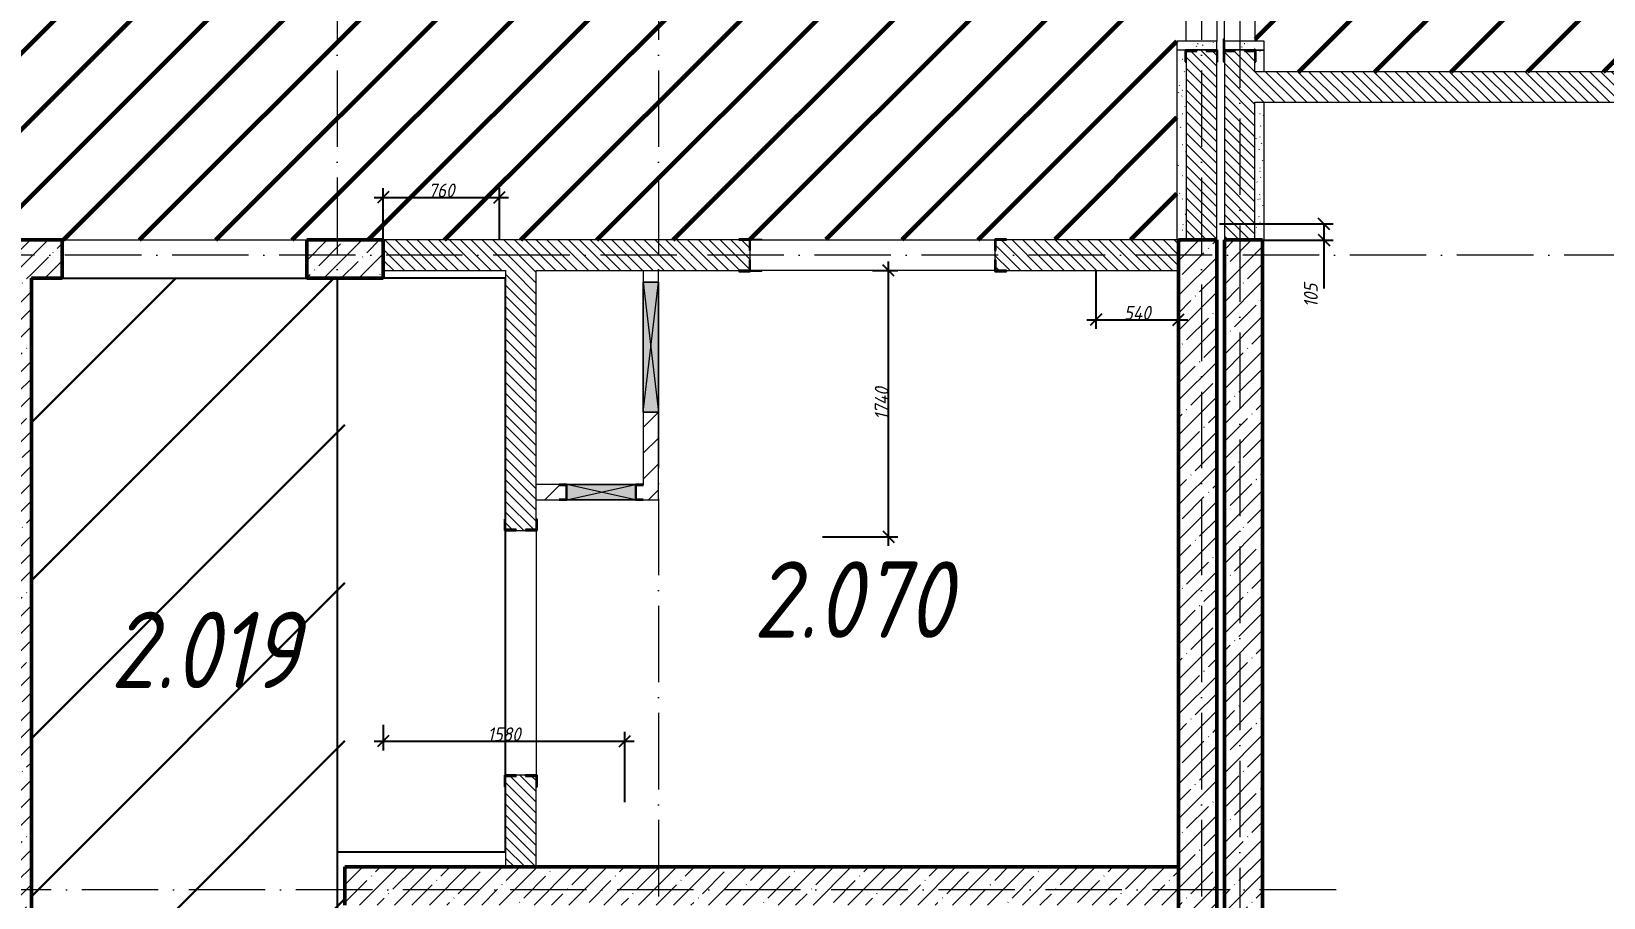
# Model space of a CAD drawing. Header units: millimetres. Extents: x -606178 to 312196, y -19338 to 632709.
# Drawn here: x -197951 to -187672, y 510675 to 516339 of the extents above; entities that cross this region are included whole.
import ezdxf

# ---------------------------------------------------------------- set-up
doc = ezdxf.new("R2010")
doc.units = ezdxf.units.MM
doc.linetypes.add('50_200_ШТРИХ_1Т_ш5_п1_п1_', pattern=[700, 500, -100, 0, -100])
for name, color, linetype, lineweight in [('4) ЛЕстницы', 5, 'Continuous', 30), ('6.4.1) Окр пт с инж. ПТ2.16', 3, 'Continuous', 60), ('6.4.3) Окр пт с инж. ПТ2.3', 150, 'Continuous', 60), ('A-____-____-DIMS', 7, 'Continuous', 9), ('A-DETL-GENF-OTLN', 7, 'Continuous', 9), ('A-GENM-____-MCUT', 7, 'Continuous', 25), ('A-GENM-____-OTLN', 7, 'Continuous', 9), ('A-GENM-____-OTLN-1', 7, 'Continuous', 25), ('A-GLAZ-____-OTLN', 7, 'Continuous', 9), ('A-WALL-____-MCUT', 7, 'Continuous', 13), ('A-WALL-____-MCUT-2', 7, 'Continuous', 50), ('A-WALL-____-OTLN', 7, 'Continuous', 9), ('A-WALL-____-PATT-1', 7, 'Continuous', 9), ('A-WALL-FNSH-MCUT-1', 7, 'Continuous', 9), ('I-WALL-____-OTLN', 7, 'Continuous', 9), ('S-GRID-____-OTLN-1', 7, '50_200_ШТРИХ_1Т_ш5_п1_п1_', 9), ('Марки помещений', 7, 'Continuous', 9)]:
    doc.layers.add(name, color=color, linetype=linetype, lineweight=lineweight)
doc.layers.add('A-WALL-____-PATT-2', color=7, linetype='Continuous', lineweight=9, true_color=0x787878)
doc.styles.add('ISOCPEUR_I_2', font='isocpeui.ttf', dxfattribs={"width": 0.85, "height": 2.3})
doc.styles.add('ISOCPEUR_I_7', font='isocpeui.ttf', dxfattribs={"width": 0.9, "height": 90})
doc.dimstyles.new('ISO-1_8_0_9К_СРЕДНИЙ_Кладочные_1', dxfattribs={"dimscale": 304.8, "dimtxt": 89.638306, "dimasz": 0.246063, "dimexe": 0.19685, "dimexo": 0, "dimgap": 0, "dimtad": 1, "dimdec": 3, "dimrnd": 0.001, "dimdsep": 46, "dimtxsty": 'ISOCPEUR_I_7', "dimblk1": 'OBLIQUE', "dimblk2": 'OBLIQUE', "dimsah": 1, "dimcen": 0.09, "dimdle": 0.19685, "dimazin": 0, "dimtfac": 1, "dimtdec": 4, "dimtix": 1, "dimtmove": 0, "dimatfit": 3, "dimfxl": 1, "dimtvp": 1, "dimtolj": 1, "dimtzin": 0, "dimarcsym": 2})
doc.dimstyles.new('ISO-1_8_0_9К_СРЕДНИЙ_Кладочные_2', dxfattribs={"dimscale": 304.8, "dimtxt": 89.638306, "dimasz": 0.246063, "dimexe": 0.19685, "dimexo": 0, "dimgap": 0, "dimtad": 1, "dimdec": 3, "dimrnd": 0.001, "dimdsep": 46, "dimtxsty": 'ISOCPEUR_I_7', "dimblk1": 'OBLIQUE', "dimblk2": 'OBLIQUE', "dimsah": 1, "dimcen": 0.09, "dimdle": 0.19685, "dimazin": 0, "dimtfac": 1, "dimtdec": 4, "dimtix": 1, "dimtmove": 1, "dimatfit": 3, "dimfxl": 1, "dimtvp": 1, "dimtolj": 1, "dimtzin": 0, "dimarcsym": 2})
pattern_1 = [(135, (-264901.3, 451794.26), (-35.35534, -35.35534), [])]
pattern_2 = [(45, (-264901.3, 451794.26), (-114.04925, 114.04925), []), (45, (-264787.25, 451794.26), (-114.04925, 114.04925), [201.612, -40.322, 3.353, -36.97])]
pattern_3 = [(45, (-264901.3, 451794.26), (-84.85281, 84.85281), [])]
pattern_4 = [(0, (-264901.3, 451794.26), (203.2, 50.8), [3.353, -149.047, 3.353, -149.047, -812.8]), (0, (-264901.3, 451794.26), (203.2, 50.8), [-304.8, 3.353, -301.447, 3.353, -149.047, -355.6]), (0, (-264901.3, 451794.26), (203.2, 50.8), [-762, 3.353, -98.247, 3.353, -250.647]), (120, (-264825.1, 451819.66), (-145.59409, 150.576362), [3.353, -149.047, 3.353, -149.047, -812.8]), (120, (-264825.1, 451819.66), (-145.59409, 150.576362), [-304.8, 3.353, -301.447, 3.353, -149.047, -355.6]), (120, (-264825.1, 451819.66), (-145.59409, 150.576362), [-762, 3.353, -98.247, 3.353, -250.647]), (240, (-264799.7, 451921.26), (-57.60591, -201.376362), [3.353, -149.047, 3.353, -149.047, -812.8]), (240, (-264799.7, 451921.26), (-57.60591, -201.376362), [-304.8, 3.353, -301.447, 3.353, -149.047, -355.6]), (240, (-264799.7, 451921.26), (-57.60591, -201.376362), [-762, 3.353, -98.247, 3.353, -250.647])]

# ---------------------------------------------------------------- blocks, each defined once
blk = doc.blocks.new('Фахверк_СКБ_Уголок - 200_3960-28268576-АР1_План отверстий 2 этажа в осях 1-64_Ю-ЯЯ')
at = {"layer": 'A-GENM-____-MCUT'}
for p, q in [((200, 156), (125, 156)), ((125, 156), (125, 81)), ((131, 81), (131, 150)), ((131, 150), (200, 150)), ((200, 150), (200, 156)), ((125, 81), (131, 81)), ((131, 19), (125, 19)), ((125, 19), (125, -56)), ((131, -50), (131, 19)), ((125, -56), (200, -56)), ((200, -50), (131, -50)), ((200, -56), (200, -50))]:
    blk.add_line(p, q, dxfattribs=at)
blk = doc.blocks.new('154_Стойка_СКБ_Уголок - СМ-2180_200-28268025-АР1_План отверстий 2 этажа в осях 1-64_Ю-ЯЯ')
at = {"layer": 'A-GENM-____-MCUT'}
for p, q in [((125, 156), (125, 81)), ((200, 156), (125, 156)), ((131, 81), (131, 150)), ((131, 150), (200, 150)), ((200, 150), (200, 156)), ((125, 81), (131, 81)), ((131, 19), (125, 19)), ((125, 19), (125, -56)), ((131, -50), (131, 19)), ((125, -56), (200, -56)), ((200, -50), (131, -50)), ((200, -56), (200, -50))]:
    blk.add_line(p, q, dxfattribs=at)
blk = doc.blocks.new('Стойка_Влож_Уголок_Опорный - Уголок-28213941-АР1_План отверстий 2 этажа в осях 1-64_Ю-ЯЯ')
at = {"layer": 'A-GENM-____-OTLN'}
for p, q in [((-212, -6), (-212, 0)), ((0, 0), (0, -6)), ((-212, -75), (-212, -6)), ((-212, -6), (-206, -6)), ((-212, -75), (-206, -75)), ((-6, -6), (0, -6)), ((-6, -75), (0, -75)), ((0, -6), (0, -75))]:
    blk.add_line(p, q, dxfattribs=at)
blk = doc.blocks.new('154_Стойка_СКБ_Уголок - СМ-2540_200-37126399-АР1_План отверстий 2 этажа в осях 1-64_Ю-ЯЯ')
at = {"layer": 'A-GENM-____-MCUT'}
for p, q in [((125, 156), (125, 81)), ((200, 156), (125, 156)), ((131, 81), (131, 150)), ((131, 150), (200, 150)), ((200, 150), (200, 156)), ((125, 81), (131, 81)), ((131, 19), (125, 19)), ((125, 19), (125, -56)), ((131, -50), (131, 19)), ((125, -56), (200, -56)), ((200, -50), (131, -50)), ((200, -56), (200, -50))]:
    blk.add_line(p, q, dxfattribs=at)
blk = doc.blocks.new('Стойка_Влож_Полоса боковая - Полоса-V150-АР1_План отверстий 2 этажа в осях 1-64_Ю-ЯЯ')
at = {"layer": 'A-GENM-____-OTLN'}
for p, q in [((-5, 60), (0, 60)), ((-5, -60), (-5, 60)), ((0, 31), (0, -31)), ((0, -60), (-5, -60))]:
    blk.add_line(p, q, dxfattribs=at)
blk = doc.blocks.new('Стойка_Влож_Уголок_Опорный - Уголок-V151-АР1_План отверстий 2 этажа в осях 1-64_Ю-ЯЯ')
at = {"layer": 'A-GENM-____-OTLN'}
for p, q in [((0, 0), (0, -6)), ((-212, -75), (-212, -60)), ((-212, -75), (-206, -75)), ((-6, -6), (0, -6)), ((-6, -75), (0, -75)), ((0, -6), (0, -75))]:
    blk.add_line(p, q, dxfattribs=at)
blk = doc.blocks.new('AR_Отверстие прямоугольное _в стене_ - AR_Отверстие прямоугольное _в стене__ОВ-36822079-АР1_План отверстий 2 этажа в осях 1-64_Ю-ЯЯ')
at = {"layer": 'A-GLAZ-____-OTLN'}
blk.add_hatch(color=256, dxfattribs=at).paths.add_polyline_path([(-425, -50), (425, -50), (425, 50), (-425, 50)], flags=0)
at = {"layer": 'A-DETL-GENF-OTLN'}
for p, q in [((-425, -50), (-425, 50)), ((-425, 50), (425, 50)), ((425, 50), (-425, -50)), ((-425, 50), (425, -50)), ((425, 50), (-425, 50)), ((-425, 50), (-425, -50)), ((425, 50), (425, -50)), ((425, -50), (425, 50)), ((425, -50), (-425, -50)), ((-425, -50), (425, -50))]:
    blk.add_line(p, q, dxfattribs=at)
blk = doc.blocks.new('154_Фахверк_СКБ_Швеллер - Тип_100_3960_зеркало-V205-АР1_План отверстий 2 этажа в осях 1-64_Ю-ЯЯ')
at = {"layer": 'A-GENM-____-MCUT'}
for p, q in [((175, 50), (125, 50)), ((128, 47), (175, 47)), ((128, -47), (128, 47)), ((175, 47), (175, 50)), ((125, -50), (175, -50)), ((175, -47), (128, -47)), ((175, -50), (175, -47))]:
    blk.add_line(p, q, dxfattribs=at)
blk = doc.blocks.new('AR_Отверстие прямоугольное _в стене_ - AR_Отверстие прямоугольное _в стене__ОВ-36931939-АР1_План отверстий 2 этажа в осях 1-64_Ю-ЯЯ')
at = {"layer": 'A-GLAZ-____-OTLN'}
blk.add_hatch(color=256, dxfattribs=at).paths.add_polyline_path([(225, 50), (-225, 50), (-225, -50), (225, -50)], flags=0)
at = {"layer": 'A-DETL-GENF-OTLN'}
for p, q in [((-225, -50), (-225, 50)), ((-225, 50), (225, 50)), ((225, 50), (-225, -50)), ((-225, 50), (225, -50)), ((225, 50), (-225, 50)), ((-225, 50), (-225, -50)), ((225, 50), (225, -50)), ((225, -50), (225, 50)), ((225, -50), (-225, -50)), ((-225, -50), (225, -50))]:
    blk.add_line(p, q, dxfattribs=at)
blk = doc.blocks.new('_Oblique')
at = {"color": 0, "linetype": 'ByBlock', "lineweight": -2}
blk.add_line((-0.5, -0.5), (0.5, 0.5), dxfattribs=at)
blk = doc.blocks.new('*D4807')
at = {"layer": 'A-____-____-DIMS', "color": 0, "lineweight": -2, "transparency": 16777216}
for p, q in [((-192347, 512975), (-192347, 514835)), ((-192453, 514775), (-192287, 514775)), ((-192780, 513035), (-192287, 513035))]:
    blk.add_line(p, q, dxfattribs=at)
at = {"layer": 'Defpoints', "color": 0, "transparency": 16777216}
for p in [(-192453, 514775), (-192347, 514775), (-192780, 513035)]:
    blk.add_point(p, dxfattribs=at)
at = {"layer": 'A-____-____-DIMS', "color": 0, "lineweight": -2, "transparency": 16777216, "xscale": 75, "yscale": 75, "zscale": 75}
for p, rotation in [((-192347, 514775), 90), ((-192347, 513035), 270)]:
    blk.add_blockref('_Oblique', p, dxfattribs=dict(at, rotation=rotation))
at = {"layer": 'A-____-____-DIMS', "color": 0, "transparency": 16777216, "insert": (-192392, 513905), "char_height": 90, "width": 521.28, "attachment_point": 5, "rotation": 90, "style": 'ISOCPEUR_I_7'}
blk.add_mtext('\\A1;1740', dxfattribs=at)
blk = doc.blocks.new('*D4808')
at = {"layer": 'A-____-____-DIMS', "color": 0, "lineweight": -2, "transparency": 16777216}
for p, q in [((-195651, 511804), (-195651, 511638)), ((-194071, 511298), (-194071, 511758)), ((-195711, 511698), (-194011, 511698))]:
    blk.add_line(p, q, dxfattribs=at)
at = {"layer": 'Defpoints', "color": 0, "transparency": 16777216}
for p in [(-195651, 511804), (-194071, 511698), (-194071, 511298)]:
    blk.add_point(p, dxfattribs=at)
at = {"layer": 'A-____-____-DIMS', "color": 0, "lineweight": -2, "transparency": 16777216, "xscale": 75, "yscale": 75, "zscale": 75, "rotation": 180}
blk.add_blockref('_Oblique', (-195651, 511698), dxfattribs=at)
at = {"layer": 'A-____-____-DIMS', "color": 0, "lineweight": -2, "transparency": 16777216, "xscale": 75, "yscale": 75, "zscale": 75}
blk.add_blockref('_Oblique', (-194071, 511698), dxfattribs=at)
at = {"layer": 'A-____-____-DIMS', "color": 0, "transparency": 16777216, "insert": (-194861, 511743), "char_height": 90, "width": 504.73, "attachment_point": 5, "style": 'ISOCPEUR_I_7'}
blk.add_mtext('\\A1;1580', dxfattribs=at)
blk = doc.blocks.new('*D4950')
at = {"layer": 'A-____-____-DIMS', "color": 0, "lineweight": -2, "transparency": 16777216}
for p, q in [((-190184, 515080), (-189440, 515080)), ((-189500, 515080), (-189500, 514915)), ((-189901, 514975), (-189440, 514975)), ((-189500, 514975), (-189500, 514658))]:
    blk.add_line(p, q, dxfattribs=at)
at = {"layer": 'Defpoints', "color": 0, "transparency": 16777216}
for p in [(-190184, 515080), (-189500, 515080), (-189901, 514975)]:
    blk.add_point(p, dxfattribs=at)
at = {"layer": 'A-____-____-DIMS', "color": 0, "lineweight": -2, "transparency": 16777216, "xscale": 75, "yscale": 75, "zscale": 75}
for p, rotation in [((-189500, 515080), 90), ((-189500, 514975), 270)]:
    blk.add_blockref('_Oblique', p, dxfattribs=dict(at, rotation=rotation))
at = {"layer": 'A-____-____-DIMS', "color": 0, "transparency": 16777216, "insert": (-189631, 514534), "char_height": 90, "width": 368.21, "attachment_point": 1, "rotation": 90, "line_spacing_factor": 1.149209, "style": 'ISOCPEUR_I_7'}
blk.add_mtext('\\A1;105', dxfattribs=at)
blk = doc.blocks.new('*D4971')
at = {"layer": 'A-____-____-DIMS', "color": 0, "lineweight": -2, "transparency": 16777216}
for p, q in [((-195651, 514975), (-195651, 515314)), ((-194891, 514975), (-194891, 515314)), ((-195711, 515254), (-194831, 515254))]:
    blk.add_line(p, q, dxfattribs=at)
at = {"layer": 'Defpoints', "color": 0, "transparency": 16777216}
for p in [(-194891, 515254), (-195651, 514975), (-194891, 514975)]:
    blk.add_point(p, dxfattribs=at)
at = {"layer": 'A-____-____-DIMS', "color": 0, "lineweight": -2, "transparency": 16777216, "xscale": 75, "yscale": 75, "zscale": 75, "rotation": 180}
blk.add_blockref('_Oblique', (-195651, 515254), dxfattribs=at)
at = {"layer": 'A-____-____-DIMS', "color": 0, "lineweight": -2, "transparency": 16777216, "xscale": 75, "yscale": 75, "zscale": 75}
blk.add_blockref('_Oblique', (-194891, 515254), dxfattribs=at)
at = {"layer": 'A-____-____-DIMS', "color": 0, "transparency": 16777216, "insert": (-195271, 515299), "char_height": 90, "width": 409.58, "attachment_point": 5, "style": 'ISOCPEUR_I_7'}
blk.add_mtext('\\A1;760', dxfattribs=at)
blk = doc.blocks.new('*D4972')
at = {"layer": 'A-____-____-DIMS', "color": 0, "lineweight": -2, "transparency": 16777216}
for p, q in [((-190991, 514775), (-190991, 514394)), ((-190451, 514560), (-190451, 514394)), ((-191051, 514454), (-190391, 514454))]:
    blk.add_line(p, q, dxfattribs=at)
at = {"layer": 'Defpoints', "color": 0, "transparency": 16777216}
for p in [(-190991, 514775), (-190451, 514560), (-190451, 514454)]:
    blk.add_point(p, dxfattribs=at)
at = {"layer": 'A-____-____-DIMS', "color": 0, "lineweight": -2, "transparency": 16777216, "xscale": 75, "yscale": 75, "zscale": 75, "rotation": 180}
blk.add_blockref('_Oblique', (-190991, 514454), dxfattribs=at)
at = {"layer": 'A-____-____-DIMS', "color": 0, "lineweight": -2, "transparency": 16777216, "xscale": 75, "yscale": 75, "zscale": 75}
blk.add_blockref('_Oblique', (-190451, 514454), dxfattribs=at)
at = {"layer": 'A-____-____-DIMS', "color": 0, "transparency": 16777216, "insert": (-190721, 514499), "char_height": 90, "width": 426.13, "attachment_point": 5, "style": 'ISOCPEUR_I_7'}
blk.add_mtext('\\A1;540', dxfattribs=at)

msp = doc.modelspace()

# ---------------------------------------------------------------- hatches: boundary and pattern name
at = {"layer": '4) ЛЕстницы'}
h = msp.add_hatch(dxfattribs=at)
h.set_pattern_fill('ANSI31', color=256, scale=230)
h.set_pattern_definition([(45, (-308161, 388080.6), (-516.3647, 516.3647), [])])
h.paths.add_polyline_path([(-197951.3011, 514725.3011), (-195901.3011, 514725.3011), (-195901.3011, 507225.3011), (-197951.3011, 507225.3011)])
at = {"layer": '6.4.1) Окр пт с инж. ПТ2.16'}
h = msp.add_hatch(dxfattribs=at)
h.set_pattern_fill('ANSI31', color=256, scale=111)
h.paths.add_polyline_path([(-190461.3011, 521675.3011), (-191001.3011, 521675.3011), (-195701.3011, 521675.3011), (-196201.3011, 521675.3011), (-196401.3011, 521675.3011), (-196401.3011, 521225.3011), (-196627.3011, 521225.3011), (-196627.3011, 521219.3011), (-197075.3011, 521219.3011), (-197201.3011, 521225.3011), (-197201.3011, 521675.3011), (-200651.3011, 521675.3011), (-200651.3011, 521175.3011), (-201151.3011, 521175.3011), (-201151.3011, 519475.3011), (-200651.3011, 519475.3011), (-200651.3011, 518975.3011), (-201151.3011, 518975.3011), (-201651.3011, 518975.3011), (-202951.3011, 518975.3011), (-203951.3011, 518975.3011), (-204951.3011, 518975.3011), (-205449.8983, 518975.3011), (-205649.8983, 518975.3011), (-206101.3011, 518975.3011), (-207801.3011, 518975.3011), (-207801.3011, 518175.3011), (-208076.3011, 518175.3011), (-208976.3011, 518175.3011), (-209251.3011, 518175.3011), (-209251.3011, 518975.3011), (-210601.3011, 518975.3011), (-211099.8983, 518975.3011), (-211299.8983, 518975.3011), (-211751.3011, 518975.3011), (-212101.3011, 518975.3011), (-212101.3011, 518375.3011), (-212201.3011, 518375.3011), (-212251.3011, 518375.3011), (-212251.3011, 518475.3011), (-213351.3011, 518475.3011), (-213351.3011, 518375.3011), (-213651.3011, 518375.3011), (-214601.3011, 518375.3011), (-214701.3011, 518375.3011), (-214701.3011, 518975.3011), (-214701.3011, 519225.3011), (-214901.3011, 519225.3011), (-214901.3011, 519325.3011), (-217351.3011, 519325.3011), (-219151.3011, 519325.3011), (-219151.3011, 519075.3011), (-219401.3011, 519075.3011), (-219401.3011, 514975.3011), (-219151.3011, 514975.3011), (-218826.3011, 514975.3011), (-218826.3011, 514981.3011), (-218751.3011, 514981.3011), (-218316.3011, 514975.3011), (-217466.3011, 514975.3011), (-217126.3011, 514975.3011), (-217126.3011, 514981.3011), (-217057.3011, 514981.3011), (-217051.3011, 514981.3011), (-216976.3011, 514981.3011), (-216651.3011, 514975.3011), (-216151.3011, 514975.3011), (-214526.3011, 514975.3011), (-214526.3011, 514981.3011), (-214451.3011, 514981.3011), (-214445.3011, 514981.3011), (-214376.3011, 514981.3011), (-214291.3011, 514975.3011), (-213891.3011, 514975.3011), (-213751.3011, 514975.3011), (-213751.3011, 514981.3011), (-213676.3011, 514981.3011), (-213526.3011, 514975.3011), (-213526.3011, 514981.3011), (-213451.3011, 514981.3011), (-213271.3011, 514975.3011), (-212971.3011, 514975.3011), (-212751.3011, 514975.3011), (-212751.3011, 514981.3011), (-212676.3011, 514981.3011), (-212526.3011, 514975.3011), (-212526.3011, 514981.3011), (-212451.3011, 514981.3011), (-211751.3011, 514975.3011), (-211751.3011, 514981.3011), (-211676.3011, 514981.3011), (-211526.3011, 514975.3011), (-211526.3011, 514981.3011), (-211451.3011, 514981.3011), (-210751.3011, 514975.3011), (-210751.3011, 514981.3011), (-210651.3011, 514981.3011), (-210651.3011, 514975.3011), (-210151.3011, 514975.3011), (-209826.3011, 514975.3011), (-209826.3011, 514981.3011), (-209751.3011, 514981.3011), (-209401.3011, 514975.3011), (-208551.3011, 514975.3011), (-208126.3011, 514975.3011), (-208126.3011, 514981.3011), (-208057.3011, 514981.3011), (-208051.3011, 514981.3011), (-207976.3011, 514981.3011), (-207651.3011, 514975.3011), (-207151.3011, 514975.3011), (-206651.3011, 514975.3011), (-206151.3011, 514975.3011), (-204426.3011, 514975.3011), (-204426.3011, 514981.3011), (-204351.3011, 514981.3011), (-204345.3011, 514981.3011), (-204321.3011, 514975.3011), (-204351.3011, 514975.3011), (-204351.3011, 514935.3011), (-204346.3011, 514935.3011), (-204346.3011, 514775.3011), (-202551.3011, 514775.3011), (-202551.3011, 514844.3011), (-202551.3011, 514906.3011), (-202551.3011, 514981.3011), (-202476.3011, 514981.3011), (-201651.3011, 514975.3011), (-201151.3011, 514975.3011), (-200626.3011, 514975.3011), (-200626.3011, 514981.3011), (-200551.3011, 514981.3011), (-200545.3011, 514981.3011), (-200476.3011, 514981.3011), (-199826.3011, 514975.3011), (-199576.3011, 514975.3011), (-199476.3011, 514975.3011), (-199476.3011, 514981.3011), (-199407.3011, 514981.3011), (-199401.3011, 514981.3011), (-199326.3011, 514981.3011), (-198201.3011, 514975.3011), (-197751.3011, 514975.3011), (-196151.3011, 514975.3011), (-195651.3011, 514975.3011), (-193326.3011, 514975.3011), (-193326.3011, 514981.3011), (-193251.3011, 514981.3011), (-193245.3011, 514981.3011), (-193176.3011, 514981.3011), (-191651.3011, 514975.3011), (-191651.3011, 514981.3011), (-191576.3011, 514981.3011), (-190461.3011, 514977.2562)])
h.paths.add_polyline_path([(-196201.3011, 518975.3011), (-196201.3011, 519475.3011), (-195701.3011, 519475.3011), (-195701.3011, 518975.3011)], flags=16)
at = {"layer": '6.4.3) Окр пт с инж. ПТ2.3'}
h = msp.add_hatch(dxfattribs=at)
h.set_pattern_fill('ANSI31', color=256, scale=111)
h.paths.add_polyline_path([(-187151.3011, 518375.3011), (-187401.3011, 518375.3011), (-187401.3011, 518875.3011), (-187401.3011, 518975.3011), (-189651.3011, 518975.3011), (-189891.3011, 518975.3011), (-189891.3011, 518435.3011), (-189891.3011, 518375.3011), (-189951.3011, 518375.3011), (-189951.3011, 516695.3011), (-189951.3011, 516445.3011), (-189951.3011, 516290.3011), (-189945.3011, 516290.3011), (-189891.3011, 516275.3011), (-189891.3011, 516075.3011), (-187151.3011, 516075.3011)])
at = {"layer": 'A-WALL-____-PATT-1'}
h = msp.add_hatch(dxfattribs=at)
h.set_pattern_fill('FP_6', color=256, style=0, pattern_type=2)
h.set_pattern_definition(pattern_1)
h.paths.add_polyline_path([(-190201.3011, 514975.3011), (-190201.3011, 516209.3011), (-190270.3011, 516209.3011), (-190270.3011, 516215.3011), (-190332.3011, 516215.3011), (-190332.3011, 516209.3011), (-190401.3011, 516209.3011), (-190401.3011, 514975.3011)], flags=0)
h.paths.add_polyline_path([(-190270.3011, 518435.3011), (-190270.3011, 518441.3011), (-190201.3011, 518441.3011), (-190201.3011, 518975.3011), (-190401.3011, 518975.3011), (-190401.3011, 518441.3011), (-190332.3011, 518441.3011), (-190332.3011, 518435.3011)], flags=0)
h = msp.add_hatch(dxfattribs=at)
h.set_pattern_fill('FP_6', color=256, style=0, pattern_type=2)
h.set_pattern_definition(pattern_1)
h.paths.add_polyline_path([(-189951.3011, 514975.3011), (-189951.3011, 516209.3011), (-190020.3011, 516209.3011), (-190020.3011, 516215.3011), (-190082.3011, 516215.3011), (-190082.3011, 516209.3011), (-190151.3011, 516209.3011), (-190151.3011, 514975.3011)], flags=0)
h.paths.add_polyline_path([(-190020.3011, 518435.3011), (-190020.3011, 518441.3011), (-189951.3011, 518441.3011), (-189951.3011, 518975.3011), (-190151.3011, 518975.3011), (-190151.3011, 518441.3011), (-190082.3011, 518441.3011), (-190082.3011, 518435.3011)], flags=0)
h = msp.add_hatch(dxfattribs=at)
h.set_pattern_fill('FP_6', color=256, style=0, pattern_type=2)
h.set_pattern_definition(pattern_1)
h.paths.add_polyline_path([(-175651.3011, 515875.3011), (-175651.3011, 516075.3011), (-180045.3011, 516075.3011), (-180045.3011, 516006.3011), (-180051.3011, 516006.3011), (-180051.3011, 516075.3011), (-183301.3011, 516075.3011), (-183301.3011, 515875.3011), (-182676.3011, 515875.3011), (-182676.3011, 515975.3011), (-181426.3011, 515975.3011), (-181426.3011, 515875.3011), (-180051.3011, 515875.3011), (-180051.3011, 515944.3011), (-180045.3011, 515944.3011), (-180045.3011, 515875.3011), (-175851.3011, 515875.3011)], flags=0)
h.paths.add_polyline_path([(-184926.3011, 515875.3011), (-184401.3011, 515875.3011), (-184401.3011, 516075.3011), (-184995.3011, 516075.3011), (-184995.3011, 516006.3011), (-185001.3011, 516006.3011), (-185001.3011, 515944.3011), (-184995.3011, 515944.3011), (-184995.3011, 515875.3011)], flags=0)
h.paths.add_polyline_path([(-186501.3011, 515875.3011), (-186501.3011, 516075.3011), (-189951.3011, 516075.3011), (-189951.3011, 515875.3011), (-187146.4528, 515875.3011)], flags=0)
h = msp.add_hatch(dxfattribs=at)
h.set_pattern_fill('FP_13', color=256, style=0, pattern_type=2)
h.set_pattern_definition(pattern_2)
h.paths.add_polyline_path([(-198201.3011, 507475.3011), (-197951.3011, 507475.3011), (-197951.3011, 514975.3011), (-198201.3011, 514975.3011), (-198201.3011, 509018.851)], flags=0)
h = msp.add_hatch(dxfattribs=at)
h.set_pattern_fill('FP_13', color=256, style=0, pattern_type=2)
h.set_pattern_definition(pattern_2)
h.paths.add_polyline_path([(-195651.3011, 514725.3011), (-195651.3011, 514975.3011), (-196151.3011, 514975.3011), (-196151.3011, 514725.3011)], flags=0)
h.paths.add_polyline_path([(-197751.4568, 514725.3011), (-197751.3011, 514725.3011), (-197751.4568, 514975.3011), (-197951.3011, 514975.3011), (-197951.3011, 514725.3011)], flags=0)
h = msp.add_hatch(dxfattribs=at)
h.set_pattern_fill('FP_6', color=256, style=0, pattern_type=2)
h.set_pattern_definition(pattern_1)
h.paths.add_polyline_path([(-190681.4541, 514775.3011), (-190451.3011, 514775.3011), (-190451.3011, 514975.3011), (-191645.3011, 514975.3011), (-191645.3011, 514906.3011), (-191651.3011, 514906.3011), (-191651.3011, 514844.3011), (-191645.3011, 514844.3011), (-191645.3011, 514775.3011), (-191576.3011, 514775.3011)], flags=0)
h.paths.add_polyline_path([(-193326.3011, 514775.3011), (-193257.3011, 514775.3011), (-193257.3011, 514844.3011), (-193251.3011, 514844.3011), (-193251.3011, 514906.3011), (-193257.3011, 514906.3011), (-193257.3011, 514975.3011), (-195651.3011, 514975.3011), (-195651.3011, 514775.3011), (-194216.4555, 514775.3011)], flags=0)
h = msp.add_hatch(dxfattribs=at)
h.set_pattern_fill('FP_13', color=256, style=0, pattern_type=2)
h.set_pattern_definition(pattern_2)
h.paths.add_polyline_path([(-190201.3011, 506975.3011), (-190201.3011, 514975.3011), (-190451.3011, 514975.3011), (-190451.3011, 506975.3011), (-190239.579, 506975.3011)], flags=0)
h = msp.add_hatch(dxfattribs=at)
h.set_pattern_fill('FP_13', color=256, style=0, pattern_type=2)
h.set_pattern_definition(pattern_2)
h.paths.add_polyline_path([(-190151.3011, 506925.3011), (-189901.3011, 506925.3011), (-189901.3011, 514975.3011), (-190151.3011, 514975.3011), (-190151.3011, 507404.4386)], flags=0)
h = msp.add_hatch(dxfattribs=at)
h.set_pattern_fill('FP_6', color=256, style=0, pattern_type=2)
h.set_pattern_definition(pattern_1)
h.paths.add_polyline_path([(-194851.3011, 510875.3011), (-194651.3011, 510875.3011), (-194651.3011, 511469.3011), (-194720.3011, 511469.3011), (-194720.3011, 511475.3011), (-194782.3011, 511475.3011), (-194782.3011, 511469.3011), (-194851.3011, 511469.3011), (-194851.3011, 511400.3011)], flags=0)
h.paths.add_polyline_path([(-194782.3011, 513075.3011), (-194720.3011, 513075.3011), (-194720.3011, 513081.3011), (-194651.3011, 513081.3011), (-194651.3011, 514775.3011), (-194851.3011, 514775.3011), (-194851.3011, 513081.3011), (-194782.3011, 513081.3011)], flags=0)
h = msp.add_hatch(dxfattribs=at)
h.set_pattern_fill('FP_4', color=256, style=0, pattern_type=2)
h.set_pattern_definition(pattern_3)
h.paths.add_polyline_path([(-193951.3011, 513275.3011), (-193851.3011, 513275.3011), (-193851.3011, 513850.3011), (-193951.3011, 513850.3011), (-193951.3011, 513278.3011)], flags=0)
h.paths.add_polyline_path([(-193851.3011, 514700.3011), (-193851.3011, 514775.3011), (-193951.3011, 514775.3011), (-193951.3011, 514700.3011), (-193856.6582, 514700.3011)], flags=0)
h = msp.add_hatch(dxfattribs=at)
h.set_pattern_fill('FP_4', color=256, style=0, pattern_type=2)
h.set_pattern_definition(pattern_3)
h.paths.add_polyline_path([(-194651.3011, 513275.3011), (-194501.3011, 513275.3011), (-194501.3011, 513278.3011), (-194454.3011, 513278.3011), (-194454.3011, 513372.3011), (-194501.3011, 513372.3011), (-194501.3011, 513375.3011), (-194651.3011, 513375.3011), (-194651.3011, 513278.3011)], flags=0)
h.paths.add_polyline_path([(-193998.3011, 513278.3011), (-193951.3011, 513278.3011), (-193951.3011, 513372.3011), (-193998.3011, 513372.3011)], flags=0)
h = msp.add_hatch(dxfattribs=at)
h.set_pattern_fill('FP_13', color=256, style=0, pattern_type=2)
h.set_pattern_definition(pattern_2)
h.paths.add_polyline_path([(-190451.3011, 510625.3011), (-190451.3011, 510875.3011), (-195901.3011, 510875.3011), (-195901.3011, 510625.3011), (-190681.4541, 510625.3011)], flags=0)
at = {"layer": 'A-WALL-____-PATT-2'}
h = msp.add_hatch(dxfattribs=at)
h.set_pattern_fill('FP_165', color=256, style=0, pattern_type=2)
h.set_pattern_definition(pattern_4)
h.paths.add_polyline_path([(-190401.3011, 514975.3011), (-190401.3011, 516140.3011), (-190407.3011, 516140.3011), (-190407.3011, 516215.3011), (-190461.3011, 516215.3011), (-190461.3011, 514975.3011)], flags=0)
h.paths.add_polyline_path([(-190461.3011, 518435.3011), (-190407.3011, 518435.3011), (-190407.3011, 518510.3011), (-190401.3011, 518510.3011), (-190401.3011, 518975.3011), (-190461.3011, 518975.3011), (-190461.3011, 518441.3011)], flags=0)
h = msp.add_hatch(dxfattribs=at)
h.set_pattern_fill('FP_165', color=256, style=0, pattern_type=2)
h.set_pattern_definition(pattern_4)
h.paths.add_polyline_path([(-189945.3011, 516075.3011), (-189891.3011, 516075.3011), (-189891.3011, 516215.3011), (-189945.3011, 516215.3011), (-189945.3011, 516140.3011), (-189951.3011, 516140.3011), (-189951.3011, 516075.3011)], flags=0)
h.paths.add_polyline_path([(-189945.3011, 518435.3011), (-189891.3011, 518435.3011), (-189891.3011, 518975.3011), (-189951.3011, 518975.3011), (-189951.3011, 518510.3011), (-189945.3011, 518510.3011), (-189945.3011, 518441.3011)], flags=0)
h = msp.add_hatch(dxfattribs=at)
h.set_pattern_fill('FP_165', color=256, style=0, pattern_type=2)
h.set_pattern_definition(pattern_4)
h.paths.add_polyline_path([(-190241.3011, 516215.3011), (-190201.3011, 516215.3011), (-190201.3011, 516275.3011), (-190461.3011, 516275.3011), (-190461.3011, 516215.3011), (-190361.3011, 516215.3011), (-190361.3011, 516220.3011), (-190241.3011, 516220.3011)], flags=0)
h = msp.add_hatch(dxfattribs=at)
h.set_pattern_fill('FP_165', color=256, style=0, pattern_type=2)
h.set_pattern_definition(pattern_4)
h.paths.add_polyline_path([(-190151.3011, 516215.3011), (-190111.3011, 516215.3011), (-190111.3011, 516220.3011), (-189991.3011, 516220.3011), (-189991.3011, 516215.3011), (-189891.3011, 516215.3011), (-189891.3011, 516275.3011), (-190151.3011, 516275.3011)], flags=0)
h = msp.add_hatch(dxfattribs=at)
h.set_pattern_fill('FP_165', color=256, style=0, pattern_type=2)
h.set_pattern_definition(pattern_4)
h.paths.add_polyline_path([(-189891.3011, 514975.3011), (-189891.3011, 515875.3011), (-189951.3011, 515875.3011), (-189951.3011, 514975.3011)], flags=0)

# ---------------------------------------------------------------- linework, layer by layer
for points in [[(-195951.3011, 507225.3011), (-197951.3011, 507225.3011), (-197951.3011, 514725.3011), (-195951.3011, 514725.3011)], [(-194851.3011, 514725.3011), (-195951.3011, 514725.3011), (-195951.3011, 510975.3011), (-194851.3011, 510975.3011)]]:
    msp.add_lwpolyline(points, close=True)
at = {"layer": 'A-WALL-____-MCUT'}
for p, q in [((-190401.3011, 516140.3011), (-190401.3011, 514975.3011)), ((-190201.3011, 514975.3011), (-190201.3011, 516140.3011)), ((-190151.3011, 516140.3011), (-190151.3011, 514975.3011)), ((-189951.3011, 516075.3011), (-189951.3011, 516140.3011)), ((-186501.3011, 516075.3011), (-189951.3011, 516075.3011)), ((-189951.3011, 515875.3011), (-186501.3011, 515875.3011)), ((-189951.3011, 514975.3011), (-189951.3011, 515875.3011)), ((-193326.3011, 514975.3011), (-195651.3011, 514975.3011)), ((-193251.3011, 514844.3011), (-193251.3011, 514906.3011)), ((-191651.3011, 514906.3011), (-191651.3011, 514844.3011)), ((-190451.3011, 514975.3011), (-191576.3011, 514975.3011)), ((-190401.3011, 514975.3011), (-190201.3011, 514975.3011)), ((-195651.3011, 514775.3011), (-194851.3011, 514775.3011)), ((-194851.3011, 514775.3011), (-194851.3011, 513150.3011)), ((-194651.3011, 514775.3011), (-193326.3011, 514775.3011)), ((-194651.3011, 513150.3011), (-194651.3011, 514775.3011)), ((-191576.3011, 514775.3011), (-190451.3011, 514775.3011)), ((-194782.3011, 513075.3011), (-194720.3011, 513075.3011)), ((-194851.3011, 511400.3011), (-194851.3011, 510875.3011)), ((-194720.3011, 511475.3011), (-194782.3011, 511475.3011)), ((-194651.3011, 510875.3011), (-194651.3011, 511400.3011))]:
    msp.add_line(p, q, dxfattribs=at)
at = {"layer": 'A-WALL-____-MCUT-2'}
for p, q in [((-197751.3011, 514975.3011), (-198201.3011, 514975.3011)), ((-197751.3011, 514725.3011), (-197751.3011, 514975.3011)), ((-195651.3011, 514975.3011), (-196151.3011, 514975.3011)), ((-196151.3011, 514975.3011), (-196151.3011, 514725.3011)), ((-195651.3011, 514725.3011), (-195651.3011, 514975.3011)), ((-190451.3011, 514975.3011), (-190451.3011, 506975.3011)), ((-190201.3011, 514975.3011), (-190451.3011, 514975.3011)), ((-190201.3011, 506975.3011), (-190201.3011, 514975.3011)), ((-190151.3011, 514975.3011), (-190151.3011, 506925.3011)), ((-189901.3011, 514975.3011), (-190151.3011, 514975.3011)), ((-189901.3011, 506925.3011), (-189901.3011, 514975.3011)), ((-197951.3011, 507475.3011), (-197951.3011, 514725.3011)), ((-197951.3011, 514725.3011), (-197751.3011, 514725.3011)), ((-196151.3011, 514725.3011), (-195651.3011, 514725.3011)), ((-190451.3011, 510875.3011), (-195901.3011, 510875.3011)), ((-195901.3011, 510875.3011), (-195901.3011, 510625.3011)), ((-190451.3011, 510625.3011), (-190451.3011, 510875.3011))]:
    msp.add_line(p, q, dxfattribs=at)
at = {"layer": 'A-WALL-____-OTLN'}
for p, q in [((-197751.3011, 514975.3011), (-196151.3011, 514975.3011)), ((-196151.3011, 514725.3011), (-197751.3011, 514725.3011))]:
    msp.add_line(p, q, dxfattribs=at)
at = {"layer": 'A-WALL-FNSH-MCUT-1'}
for p, q in [((-190461.3011, 516275.3011), (-190461.3011, 514975.3011)), ((-190201.3011, 516275.3011), (-190461.3011, 516275.3011)), ((-190201.3011, 516215.3011), (-190201.3011, 516275.3011)), ((-189891.3011, 516275.3011), (-190151.3011, 516275.3011)), ((-190151.3011, 516275.3011), (-190151.3011, 516215.3011)), ((-189891.3011, 516075.3011), (-189891.3011, 516275.3011)), ((-190407.3011, 516215.3011), (-190461.3011, 516215.3011)), ((-189891.3011, 516215.3011), (-189945.3011, 516215.3011)), ((-189945.3011, 516215.3011), (-189891.3011, 516215.3011)), ((-189891.3011, 514975.3011), (-189891.3011, 515875.3011)), ((-190461.3011, 514975.3011), (-190401.3011, 514975.3011)), ((-189901.3011, 514975.3011), (-189891.3011, 514975.3011)), ((-193951.3011, 514775.3011), (-193951.3011, 514700.3011)), ((-193851.3011, 514700.3011), (-193851.3011, 514775.3011)), ((-193951.3011, 513850.3011), (-193951.3011, 513375.3011)), ((-193851.3011, 513275.3011), (-193851.3011, 513850.3011)), ((-194501.3011, 513375.3011), (-194651.3011, 513375.3011)), ((-194651.3011, 513275.3011), (-194501.3011, 513275.3011)), ((-193951.3011, 513275.3011), (-193851.3011, 513275.3011))]:
    msp.add_line(p, q, dxfattribs=at)
at = {"layer": 'I-WALL-____-OTLN'}
for p, q in [((-190401.3011, 516275.3011), (-190401.3011, 516445.3011)), ((-190201.3011, 516445.3011), (-190201.3011, 516275.3011)), ((-190151.3011, 516275.3011), (-190151.3011, 516445.3011)), ((-189951.3011, 516445.3011), (-189951.3011, 516275.3011)), ((-193251.3011, 514975.3011), (-191651.3011, 514975.3011)), ((-191651.3011, 514775.3011), (-193251.3011, 514775.3011)), ((-194851.3011, 511475.3011), (-194851.3011, 513075.3011)), ((-194651.3011, 513075.3011), (-194651.3011, 511475.3011))]:
    msp.add_line(p, q, dxfattribs=at)
at = {"layer": 'S-GRID-____-OTLN-1'}
for p, q in [((-195951.3011, 542687.1106), (-195951.3011, 504685.847)), ((-193851.3011, 542687.1106), (-193851.3011, 491375.8881)), ((-190301.3011, 542687.1106), (-190301.3011, 491375.8881)), ((-190051.3011, 542374.2366), (-190051.3011, 491625.2377)), ((-160826.8945, 514875.3011), (-269570.0713, 514875.3011)), ((-189421.2606, 510725.3011), (-269570.0713, 510725.3011))]:
    msp.add_line(p, q, dxfattribs=at)

# ---------------------------------------------------------------- block references
at = {"layer": 'A-GENM-____-OTLN'}
for name, p, rotation in [('Стойка_Влож_Уголок_Опорный - Уголок-V151-АР1_План отверстий 2 этажа в осях 1-64_Ю-ЯЯ', (-190157.3011, 516215.3011), 180), ('Стойка_Влож_Полоса боковая - Полоса-V150-АР1_План отверстий 2 этажа в осях 1-64_Ю-ЯЯ', (-190301.3011, 516215.3011), 269.9999999999998), ('Стойка_Влож_Полоса боковая - Полоса-V150-АР1_План отверстий 2 этажа в осях 1-64_Ю-ЯЯ', (-190051.3011, 516215.3011), 270), ('Стойка_Влож_Уголок_Опорный - Уголок-28213941-АР1_План отверстий 2 этажа в осях 1-64_Ю-ЯЯ', (-193251.3011, 514981.3011), 89.99999999999955)]:
    msp.add_blockref(name, p, dxfattribs=dict(at, rotation=rotation))
at = {"layer": 'A-GENM-____-OTLN-1'}
for name, p, rotation in [('154_Стойка_СКБ_Уголок - СМ-2540_200-37126399-АР1_План отверстий 2 этажа в осях 1-64_Ю-ЯЯ', (-190351.3011, 516340.3011), 269.9999999999998), ('154_Стойка_СКБ_Уголок - СМ-2540_200-37126399-АР1_План отверстий 2 этажа в осях 1-64_Ю-ЯЯ', (-190101.3011, 516340.3011), 270), ('154_Стойка_СКБ_Уголок - СМ-2180_200-28268025-АР1_План отверстий 2 этажа в осях 1-64_Ю-ЯЯ', (-193126.3011, 514925.3011), 180), ('154_Фахверк_СКБ_Швеллер - Тип_100_3960_зеркало-V205-АР1_План отверстий 2 этажа в осях 1-64_Ю-ЯЯ', (-194326.3011, 513325.3011), 180), ('154_Стойка_СКБ_Уголок - СМ-2180_200-28268025-АР1_План отверстий 2 этажа в осях 1-64_Ю-ЯЯ', (-194701.3011, 512950.3011), 89.9999999999999), ('Фахверк_СКБ_Уголок - 200_3960-28268576-АР1_План отверстий 2 этажа в осях 1-64_Ю-ЯЯ', (-194801.3011, 511600.3011), 269.9999999999999)]:
    msp.add_blockref(name, p, dxfattribs=dict(at, rotation=rotation))
for name, p in [('Фахверк_СКБ_Уголок - 200_3960-28268576-АР1_План отверстий 2 этажа в осях 1-64_Ю-ЯЯ', (-191776.3011, 514825.3011)), ('154_Фахверк_СКБ_Швеллер - Тип_100_3960_зеркало-V205-АР1_План отверстий 2 этажа в осях 1-64_Ю-ЯЯ', (-194126.3011, 513325.3011))]:
    msp.add_blockref(name, p, dxfattribs=at)
at = {"layer": 'A-GLAZ-____-OTLN'}
for name, p, rotation in [('AR_Отверстие прямоугольное _в стене_ - AR_Отверстие прямоугольное _в стене__ОВ-36822079-АР1_План отверстий 2 этажа в осях 1-64_Ю-ЯЯ', (-193901.3011, 514275.3011), 90), ('AR_Отверстие прямоугольное _в стене_ - AR_Отверстие прямоугольное _в стене__ОВ-36931939-АР1_План отверстий 2 этажа в осях 1-64_Ю-ЯЯ', (-194226.3011, 513325.3011), 180)]:
    msp.add_blockref(name, p, dxfattribs=dict(at, rotation=rotation))

# ---------------------------------------------------------------- texts
at = {"layer": 'Марки помещений', "char_height": 500, "attachment_point": 1, "style": 'ISOCPEUR_I_2'}
for s, insert, width in [('2.070', (-193231.5971, 512873.7347), 785.65375), ('2.019', (-197434.8994, 512544.5407), 737.5525)]:
    msp.add_mtext(s, dxfattribs=dict(at, insert=insert, width=width))

# ---------------------------------------------------------------- dimensions: what is measured, and where the dimension line sits
at = {"layer": 'A-____-____-DIMS'}
for base, p1, p2, override, picture, middle in [((-194891.3011, 515253.5636), (-195651.3011, 514975.3011), (-194891.3011, 514975.3011), {"dimpost": '<>', "dimfxl": 760}, '*D4971', (-195271.3011, 515299.1431)), ((-190451.3011, 514453.5636), (-190991.3011, 514775.3011), (-190451.3011, 514559.6296), {"dimpost": '<>', "dimfxl": 581.475894}, '*D4972', (-190721.3011, 514498.5636)), ((-194071.3011, 511697.7336), (-195651.3011, 511803.7996), (-194071.3011, 511298.3491), {"dimpost": '<>', "dimfxl": 1658.879198}, '*D4808', (-194861.3011, 511742.7336))]:
    dim = msp.add_linear_dim(base=base, p1=p1, p2=p2, dimstyle='ISO-1_8_0_9К_СРЕДНИЙ_Кладочные_2', override=override, dxfattribs=at)
    dim.commit()
    dim.dimension.update_dxf_attribs({"geometry": picture, "text_midpoint": middle})
dim = msp.add_linear_dim(base=(-189499.6603, 515080.3011), p1=(-189901.3011, 514975.3011), p2=(-190183.951, 515080.3011), angle=90, dimstyle='ISO-1_8_0_9К_СРЕДНИЙ_Кладочные_1', override={"dimpost": '<>', "dimfxl": 301.522793}, dxfattribs=at)
dim.commit()
dim.dimension.update_dxf_attribs({"geometry": '*D4950', "text_midpoint": (-189570.9648, 514657.6411), "dimtype": 160, "text_rotation": 90})
dim = msp.add_linear_dim(base=(-192346.5489, 514775.3011), p1=(-192779.951, 513035.3011), p2=(-192452.6149, 514775.3011), angle=90, dimstyle='ISO-1_8_0_9К_СРЕДНИЙ_Кладочные_2', override={"dimpost": '<>', "dimfxl": 1770.522226}, dxfattribs=at)
dim.commit()
dim.dimension.update_dxf_attribs({"geometry": '*D4807', "text_midpoint": (-192392.1284, 513905.3011)})

doc.saveas('drawing.dxf')
